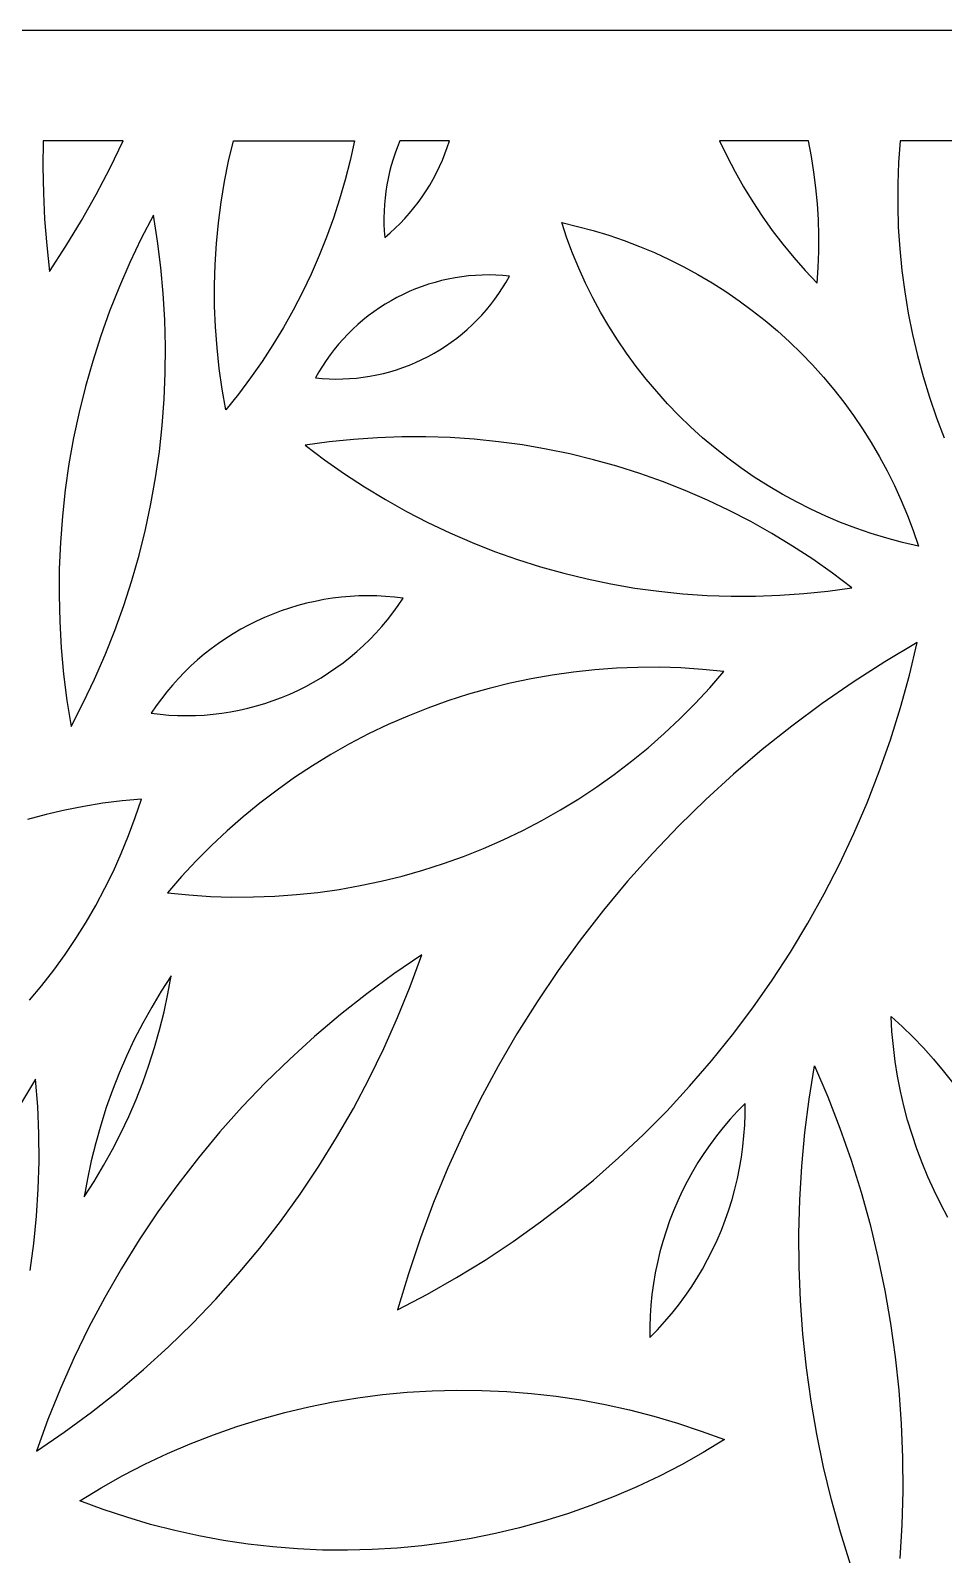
# Model space of a CAD drawing. Header units: millimetres. Extents: x 237 to 916, y 101 to 1525.
# Drawn here: x 563 to 728.6, y 1249 to 1525.4 of the extents above; entities that cross this region are included whole.
import ezdxf

# ---------------------------------------------------------------- set-up
doc = ezdxf.new("R2010")
doc.units = ezdxf.units.MM
doc.layers.add('Layer 01', color=12, linetype='Continuous', true_color=0xde0000)

msp = doc.modelspace()

# ---------------------------------------------------------------- linework, layer by layer
at = {"layer": 'Layer 01'}
for p, q in [((915.65, 1525.43), (237.46, 1525.43)), ((565.26, 1505.43), (565.22, 1500.68)), ((579.77, 1505.43), (565.26, 1505.43)), ((577.41, 1500.52), (579.77, 1505.43)), ((598.92, 1501.75), (599.79, 1505.43)), ((599.79, 1505.43), (621.73, 1505.43)), ((621.73, 1505.43), (620.95, 1501.87)), ((629.54, 1504.32), (629.13, 1503.2)), ((629.99, 1505.43), (629.54, 1504.32)), ((638.97, 1505.43), (629.99, 1505.43)), ((638.15, 1503.05), (638.58, 1504.23)), ((638.58, 1504.23), (638.97, 1505.43)), ((687.98, 1505.43), (689.33, 1502.59)), ((704.09, 1505.43), (687.98, 1505.43)), ((704.63, 1502.59), (704.09, 1505.43)), ((720.7, 1505.43), (720.42, 1501.51)), ((743, 1505.43), (720.7, 1505.43)), ((598.17, 1498.04), (598.92, 1501.75)), ((620.95, 1501.87), (620.06, 1498.34)), ((628.75, 1502.07), (628.41, 1500.92)), ((629.13, 1503.2), (628.75, 1502.07)), ((637.16, 1500.73), (637.68, 1501.88)), ((637.68, 1501.88), (638.15, 1503.05)), ((689.33, 1502.59), (690.78, 1499.79)), ((705.08, 1499.74), (704.63, 1502.59)), ((720.42, 1501.51), (720.28, 1497.59)), ((565.22, 1500.68), (565.31, 1495.93)), ((574.9, 1495.68), (577.41, 1500.52)), ((627.85, 1498.6), (627.63, 1497.42)), ((628.11, 1499.76), (627.85, 1498.6)), ((628.41, 1500.92), (628.11, 1499.76)), ((636.03, 1498.48), (636.61, 1499.6)), ((636.61, 1499.6), (637.16, 1500.73)), ((690.78, 1499.79), (692.33, 1497.05)), ((705.44, 1496.88), (705.08, 1499.74)), ((565.31, 1495.93), (565.54, 1491.18)), ((597.55, 1494.3), (598.17, 1498.04)), ((620.06, 1498.34), (619.05, 1494.85)), ((627.44, 1496.24), (627.29, 1495.05)), ((627.63, 1497.42), (627.44, 1496.24)), ((634.04, 1495.28), (634.74, 1496.32)), ((634.74, 1496.32), (635.4, 1497.39)), ((635.4, 1497.39), (636.03, 1498.48)), ((692.33, 1497.05), (693.97, 1494.36)), ((705.71, 1494), (705.44, 1496.88)), ((720.28, 1497.59), (720.27, 1493.66)), ((572.22, 1490.93), (574.9, 1495.68)), ((597.06, 1490.55), (597.55, 1494.3)), ((619.05, 1494.85), (617.92, 1491.38)), ((627.18, 1493.86), (627.12, 1492.67)), ((627.29, 1495.05), (627.18, 1493.86)), ((631.72, 1492.29), (632.53, 1493.26)), ((632.53, 1493.26), (633.3, 1494.25)), ((633.3, 1494.25), (634.04, 1495.28)), ((693.97, 1494.36), (695.7, 1491.73)), ((705.88, 1491.12), (705.71, 1494)), ((720.27, 1493.66), (720.39, 1489.73)), ((565.54, 1491.18), (565.91, 1486.44)), ((569.4, 1486.28), (572.22, 1490.93)), ((585.27, 1491.93), (583.07, 1487.68)), ((586.03, 1487.21), (585.27, 1491.93)), ((596.7, 1486.78), (597.06, 1490.55)), ((617.92, 1491.38), (616.68, 1487.96)), ((627.12, 1492.67), (627.08, 1491.47)), ((627.08, 1491.47), (627.09, 1490.28)), ((627.09, 1490.28), (627.14, 1489.08)), ((629.12, 1489.56), (630.02, 1490.44)), ((630.02, 1490.44), (630.89, 1491.35)), ((630.89, 1491.35), (631.72, 1492.29)), ((659.33, 1490.57), (662.2, 1489.9)), ((660.27, 1487.77), (659.33, 1490.57)), ((695.7, 1491.73), (697.52, 1489.17)), ((705.97, 1488.23), (705.88, 1491.12)), ((583.07, 1487.68), (581.01, 1483.36)), ((616.68, 1487.96), (615.33, 1484.58)), ((627.14, 1489.08), (627.23, 1487.89)), ((627.23, 1487.89), (628.19, 1488.71)), ((628.19, 1488.71), (629.12, 1489.56)), ((661.31, 1485.01), (660.27, 1487.77)), ((662.2, 1489.9), (665.05, 1489.14)), ((665.05, 1489.14), (667.87, 1488.28)), ((667.87, 1488.28), (670.67, 1487.32)), ((697.52, 1489.17), (699.43, 1486.66)), ((705.96, 1485.34), (705.97, 1488.23)), ((720.39, 1489.73), (720.64, 1485.81)), ((565.91, 1486.44), (566.42, 1481.71)), ((566.42, 1481.71), (569.4, 1486.28)), ((586.63, 1482.46), (586.03, 1487.21)), ((596.46, 1483), (596.7, 1486.78)), ((662.44, 1482.29), (661.31, 1485.01)), ((670.67, 1487.32), (673.42, 1486.27)), ((673.42, 1486.27), (676.15, 1485.13)), ((676.15, 1485.13), (678.83, 1483.9)), ((699.43, 1486.66), (701.43, 1484.23)), ((705.86, 1482.46), (705.96, 1485.34)), ((720.64, 1485.81), (721.03, 1481.9)), ((581.01, 1483.36), (579.1, 1478.97)), ((587.07, 1477.69), (586.63, 1482.46)), ((596.36, 1479.22), (596.46, 1483)), ((615.33, 1484.58), (613.87, 1481.24)), ((663.66, 1479.6), (662.44, 1482.29)), ((678.83, 1483.9), (681.46, 1482.57)), ((681.46, 1482.57), (684.05, 1481.16)), ((701.43, 1484.23), (703.51, 1481.86)), ((705.67, 1479.57), (705.86, 1482.46)), ((596.38, 1475.43), (596.36, 1479.22)), ((613.87, 1481.24), (612.3, 1477.96)), ((635.16, 1479.38), (633.99, 1478.98)), ((636.35, 1479.74), (635.16, 1479.38)), ((637.55, 1480.05), (636.35, 1479.74)), ((638.76, 1480.33), (637.55, 1480.05)), ((639.98, 1480.56), (638.76, 1480.33)), ((641.2, 1480.75), (639.98, 1480.56)), ((642.44, 1480.9), (641.2, 1480.75)), ((643.67, 1481), (642.44, 1480.9)), ((644.91, 1481.06), (643.67, 1481)), ((646.15, 1481.08), (644.91, 1481.06)), ((647.39, 1481.05), (646.15, 1481.08)), ((648.63, 1480.98), (647.39, 1481.05)), ((648.61, 1478.73), (649.25, 1479.79)), ((649.86, 1480.87), (648.63, 1480.98)), ((649.25, 1479.79), (649.86, 1480.87)), ((664.98, 1476.96), (663.66, 1479.6)), ((684.05, 1481.16), (686.6, 1479.66)), ((686.6, 1479.66), (689.09, 1478.07)), ((703.51, 1481.86), (705.67, 1479.57)), ((721.03, 1481.9), (721.54, 1478)), ((579.1, 1478.97), (577.33, 1474.52)), ((587.35, 1472.91), (587.07, 1477.69)), ((612.3, 1477.96), (610.62, 1474.72)), ((628.37, 1476.4), (627.3, 1475.76)), ((629.45, 1476.99), (628.37, 1476.4)), ((630.56, 1477.55), (629.45, 1476.99)), ((631.69, 1478.07), (630.56, 1477.55)), ((632.83, 1478.54), (631.69, 1478.07)), ((633.99, 1478.98), (632.83, 1478.54)), ((646.45, 1475.7), (647.2, 1476.69)), ((647.2, 1476.69), (647.92, 1477.7)), ((647.92, 1477.7), (648.61, 1478.73)), ((666.38, 1474.36), (664.98, 1476.96)), ((689.09, 1478.07), (691.52, 1476.41)), ((691.52, 1476.41), (693.9, 1474.66)), ((721.54, 1478), (722.19, 1474.13)), ((577.33, 1474.52), (575.72, 1470.02)), ((596.53, 1471.65), (596.38, 1475.43)), ((610.62, 1474.72), (608.84, 1471.55)), ((624.24, 1473.65), (623.27, 1472.87)), ((625.24, 1474.39), (624.24, 1473.65)), ((626.26, 1475.09), (625.24, 1474.39)), ((627.3, 1475.76), (626.26, 1475.09)), ((643.99, 1472.91), (644.84, 1473.81)), ((644.84, 1473.81), (645.66, 1474.74)), ((645.66, 1474.74), (646.45, 1475.7)), ((667.87, 1471.81), (666.38, 1474.36)), ((693.9, 1474.66), (696.21, 1472.83)), ((722.19, 1474.13), (722.96, 1470.28)), ((587.47, 1468.13), (587.35, 1472.91)), ((596.81, 1467.87), (596.53, 1471.65)), ((608.84, 1471.55), (606.96, 1468.43)), ((621.42, 1471.23), (620.54, 1470.35)), ((622.33, 1472.07), (621.42, 1471.23)), ((623.27, 1472.87), (622.33, 1472.07)), ((641.26, 1470.39), (642.2, 1471.2)), ((642.2, 1471.2), (643.11, 1472.04)), ((643.11, 1472.04), (643.99, 1472.91)), ((669.45, 1469.32), (667.87, 1471.81)), ((696.21, 1472.83), (698.46, 1470.92)), ((698.46, 1470.92), (700.65, 1468.94)), ((575.72, 1470.02), (574.26, 1465.46)), ((587.43, 1463.34), (587.47, 1468.13)), ((606.96, 1468.43), (604.97, 1465.38)), ((618.87, 1468.52), (618.08, 1467.56)), ((619.69, 1469.45), (618.87, 1468.52)), ((620.54, 1470.35), (619.69, 1469.45)), ((637.23, 1467.5), (638.28, 1468.17)), ((638.28, 1468.17), (639.3, 1468.88)), ((639.3, 1468.88), (640.29, 1469.62)), ((640.29, 1469.62), (641.26, 1470.39)), ((671.1, 1466.88), (669.45, 1469.32)), ((700.65, 1468.94), (702.77, 1466.88)), ((722.96, 1470.28), (723.86, 1466.45)), ((574.26, 1465.46), (572.95, 1460.86)), ((597.22, 1464.11), (596.81, 1467.87)), ((604.97, 1465.38), (602.89, 1462.39)), ((616.61, 1465.57), (615.93, 1464.53)), ((617.33, 1466.58), (616.61, 1465.57)), ((618.08, 1467.56), (617.33, 1466.58)), ((632.84, 1465.2), (633.97, 1465.72)), ((633.97, 1465.72), (635.08, 1466.28)), ((635.08, 1466.28), (636.17, 1466.87)), ((636.17, 1466.87), (637.23, 1467.5)), ((672.85, 1464.49), (671.1, 1466.88)), ((702.77, 1466.88), (704.81, 1464.76)), ((723.86, 1466.45), (724.89, 1462.66)), ((587.23, 1458.56), (587.43, 1463.34)), ((597.76, 1460.36), (597.22, 1464.11)), ((615.28, 1463.48), (614.67, 1462.4)), ((615.93, 1464.53), (615.28, 1463.48)), ((623.33, 1462.52), (624.55, 1462.71)), ((624.55, 1462.71), (625.77, 1462.94)), ((625.77, 1462.94), (626.98, 1463.21)), ((626.98, 1463.21), (628.18, 1463.53)), ((628.18, 1463.53), (629.37, 1463.89)), ((629.37, 1463.89), (630.54, 1464.28)), ((630.54, 1464.28), (631.7, 1464.72)), ((631.7, 1464.72), (632.84, 1465.2)), ((674.67, 1462.17), (672.85, 1464.49)), ((704.81, 1464.76), (706.79, 1462.56)), ((706.79, 1462.56), (708.69, 1460.3)), ((724.89, 1462.66), (726.04, 1458.91)), ((572.95, 1460.86), (571.79, 1456.21)), ((598.43, 1456.64), (597.76, 1460.36)), ((602.89, 1462.39), (600.7, 1459.48)), ((614.67, 1462.4), (615.9, 1462.28)), ((615.9, 1462.28), (617.14, 1462.22)), ((617.14, 1462.22), (618.38, 1462.19)), ((618.38, 1462.19), (619.62, 1462.21)), ((619.62, 1462.21), (620.86, 1462.27)), ((620.86, 1462.27), (622.1, 1462.37)), ((622.1, 1462.37), (623.33, 1462.52)), ((676.56, 1459.91), (674.67, 1462.17)), ((678.54, 1457.72), (676.56, 1459.91)), ((708.69, 1460.3), (710.51, 1457.98)), ((586.87, 1453.79), (587.23, 1458.56)), ((600.7, 1459.48), (598.43, 1456.64)), ((680.58, 1455.59), (678.54, 1457.72)), ((710.51, 1457.98), (712.25, 1455.6)), ((726.04, 1458.91), (727.32, 1455.19)), ((571.79, 1456.21), (570.8, 1451.53)), ((682.7, 1453.54), (680.58, 1455.59)), ((712.25, 1455.6), (713.91, 1453.16)), ((727.32, 1455.19), (728.73, 1451.52)), ((570.8, 1451.53), (569.96, 1446.82)), ((586.35, 1449.03), (586.87, 1453.79)), ((625.92, 1451.56), (621.54, 1451.26)), ((630.31, 1451.72), (625.92, 1451.56)), ((634.7, 1451.72), (630.31, 1451.72)), ((639.09, 1451.57), (634.7, 1451.72)), ((643.47, 1451.28), (639.09, 1451.57)), ((684.89, 1451.55), (682.7, 1453.54)), ((687.14, 1449.65), (684.89, 1451.55)), ((713.91, 1453.16), (715.48, 1450.66)), ((585.66, 1444.29), (586.35, 1449.03)), ((617.17, 1450.81), (612.82, 1450.21)), ((612.82, 1450.21), (616.32, 1447.56)), ((621.54, 1451.26), (617.17, 1450.81)), ((647.84, 1450.83), (643.47, 1451.28)), ((652.19, 1450.24), (647.84, 1450.83)), ((656.52, 1449.49), (652.19, 1450.24)), ((660.82, 1448.6), (656.52, 1449.49)), ((689.46, 1447.82), (687.14, 1449.65)), ((715.48, 1450.66), (716.97, 1448.11)), ((569.96, 1446.82), (569.28, 1442.08)), ((616.32, 1447.56), (619.91, 1445.03)), ((665.09, 1447.57), (660.82, 1448.6)), ((669.32, 1446.39), (665.09, 1447.57)), ((673.5, 1445.06), (669.32, 1446.39)), ((691.83, 1446.07), (689.46, 1447.82)), ((694.27, 1444.4), (691.83, 1446.07)), ((716.97, 1448.11), (718.37, 1445.52)), ((584.83, 1439.58), (585.66, 1444.29)), ((619.91, 1445.03), (623.59, 1442.62)), ((677.64, 1443.59), (673.5, 1445.06)), ((681.73, 1441.98), (677.64, 1443.59)), ((696.76, 1442.81), (694.27, 1444.4)), ((718.37, 1445.52), (719.69, 1442.87)), ((569.28, 1442.08), (568.76, 1437.32)), ((623.59, 1442.62), (627.34, 1440.34)), ((685.76, 1440.24), (681.73, 1441.98)), ((699.3, 1441.31), (696.76, 1442.81)), ((701.89, 1439.9), (699.3, 1441.31)), ((719.69, 1442.87), (720.91, 1440.19)), ((583.83, 1434.9), (584.83, 1439.58)), ((627.34, 1440.34), (631.17, 1438.19)), ((631.17, 1438.19), (635.07, 1436.17)), ((689.72, 1438.35), (685.76, 1440.24)), ((693.62, 1436.34), (689.72, 1438.35)), ((704.53, 1438.58), (701.89, 1439.9)), ((707.21, 1437.34), (704.53, 1438.58)), ((720.91, 1440.19), (722.04, 1437.46)), ((568.76, 1437.32), (568.4, 1432.55)), ((635.07, 1436.17), (639.04, 1434.29)), ((697.45, 1434.19), (693.62, 1436.34)), ((709.93, 1436.2), (707.21, 1437.34)), ((712.69, 1435.15), (709.93, 1436.2)), ((715.48, 1434.2), (712.69, 1435.15)), ((722.04, 1437.46), (723.08, 1434.7)), ((568.4, 1432.55), (568.19, 1427.77)), ((582.68, 1430.25), (583.83, 1434.9)), ((639.04, 1434.29), (643.07, 1432.54)), ((643.07, 1432.54), (647.15, 1430.94)), ((701.21, 1431.91), (697.45, 1434.19)), ((718.3, 1433.34), (715.48, 1434.2)), ((721.15, 1432.57), (718.3, 1433.34)), ((724.03, 1431.9), (721.15, 1432.57)), ((723.08, 1434.7), (724.03, 1431.9)), ((581.37, 1425.65), (582.68, 1430.25)), ((647.15, 1430.94), (651.29, 1429.47)), ((651.29, 1429.47), (655.48, 1428.14)), ((704.88, 1429.5), (701.21, 1431.91)), ((708.47, 1426.97), (704.88, 1429.5)), ((568.19, 1427.77), (568.15, 1422.98)), ((655.48, 1428.14), (659.71, 1426.96)), ((659.71, 1426.96), (663.97, 1425.93)), ((711.97, 1424.32), (708.47, 1426.97)), ((579.91, 1421.09), (581.37, 1425.65)), ((663.97, 1425.93), (668.27, 1425.04)), ((668.27, 1425.04), (672.6, 1424.29)), ((672.6, 1424.29), (676.95, 1423.7)), ((707.62, 1423.72), (711.97, 1424.32)), ((568.15, 1422.98), (568.27, 1418.2)), ((578.29, 1416.58), (579.91, 1421.09)), ((611.48, 1421.11), (609.94, 1420.65)), ((613.03, 1421.52), (611.48, 1421.11)), ((614.6, 1421.87), (613.03, 1421.52)), ((616.17, 1422.18), (614.6, 1421.87)), ((617.76, 1422.42), (616.17, 1422.18)), ((619.36, 1422.62), (617.76, 1422.42)), ((620.96, 1422.76), (619.36, 1422.62)), ((622.56, 1422.84), (620.96, 1422.76)), ((624.16, 1422.87), (622.56, 1422.84)), ((625.77, 1422.84), (624.16, 1422.87)), ((627.37, 1422.76), (625.77, 1422.84)), ((628.98, 1422.63), (627.37, 1422.76)), ((628.72, 1419.81), (629.67, 1421.11)), ((630.57, 1422.44), (628.98, 1422.63)), ((629.67, 1421.11), (630.57, 1422.44)), ((676.95, 1423.7), (681.32, 1423.25)), ((681.32, 1423.25), (685.7, 1422.96)), ((685.7, 1422.96), (690.09, 1422.81)), ((690.09, 1422.81), (694.48, 1422.81)), ((694.48, 1422.81), (698.87, 1422.97)), ((698.87, 1422.97), (703.25, 1423.27)), ((703.25, 1423.27), (707.62, 1423.72)), ((605.43, 1418.95), (603.97, 1418.28)), ((606.91, 1419.57), (605.43, 1418.95)), ((608.42, 1420.13), (606.91, 1419.57)), ((609.94, 1420.65), (608.42, 1420.13)), ((626.7, 1417.31), (627.73, 1418.54)), ((627.73, 1418.54), (628.72, 1419.81)), ((568.27, 1418.2), (568.55, 1413.42)), ((576.53, 1412.14), (578.29, 1416.58)), ((599.74, 1415.99), (598.38, 1415.13)), ((601.12, 1416.8), (599.74, 1415.99)), ((602.53, 1417.57), (601.12, 1416.8)), ((603.97, 1418.28), (602.53, 1417.57)), ((624.51, 1414.96), (625.63, 1416.12)), ((625.63, 1416.12), (626.7, 1417.31)), ((568.55, 1413.42), (568.99, 1408.65)), ((595.76, 1413.27), (594.5, 1412.28)), ((597.05, 1414.22), (595.76, 1413.27)), ((598.38, 1415.13), (597.05, 1414.22)), ((622.17, 1412.77), (623.36, 1413.84)), ((623.36, 1413.84), (624.51, 1414.96)), ((723.81, 1414.4), (717.93, 1410.9)), ((722.39, 1408.47), (723.81, 1414.4)), ((574.61, 1407.75), (576.53, 1412.14)), ((592.08, 1410.16), (590.93, 1409.04)), ((593.27, 1411.24), (592.08, 1410.16)), ((594.5, 1412.28), (593.27, 1411.24)), ((618.39, 1409.78), (619.68, 1410.73)), ((619.68, 1410.73), (620.94, 1411.73)), ((620.94, 1411.73), (622.17, 1412.77)), ((717.93, 1410.9), (712.18, 1407.2)), ((568.99, 1408.65), (569.59, 1403.9)), ((572.56, 1403.43), (574.61, 1407.75)), ((589.81, 1407.89), (588.74, 1406.69)), ((590.93, 1409.04), (589.81, 1407.89)), ((614.32, 1407.2), (615.71, 1408.02)), ((615.71, 1408.02), (617.06, 1408.88)), ((617.06, 1408.88), (618.39, 1409.78)), ((653.77, 1407.83), (649.96, 1407.02)), ((657.62, 1408.5), (653.77, 1407.83)), ((661.48, 1409.05), (657.62, 1408.5)), ((665.36, 1409.46), (661.48, 1409.05)), ((669.25, 1409.74), (665.36, 1409.46)), ((673.15, 1409.88), (669.25, 1409.74)), ((677.05, 1409.9), (673.15, 1409.88)), ((680.95, 1409.78), (677.05, 1409.9)), ((684.84, 1409.52), (680.95, 1409.78)), ((688.73, 1409.14), (684.84, 1409.52)), ((686.17, 1406.19), (688.73, 1409.14)), ((720.77, 1402.59), (722.39, 1408.47)), ((587.71, 1405.46), (586.72, 1404.2)), ((588.74, 1406.69), (587.71, 1405.46)), ((608.53, 1404.44), (610.01, 1405.05)), ((610.01, 1405.05), (611.47, 1405.72)), ((611.47, 1405.72), (612.91, 1406.44)), ((612.91, 1406.44), (614.32, 1407.2)), ((642.42, 1405.02), (638.7, 1403.83)), ((646.17, 1406.08), (642.42, 1405.02)), ((649.96, 1407.02), (646.17, 1406.08)), ((683.52, 1403.33), (686.17, 1406.19)), ((712.18, 1407.2), (706.55, 1403.31)), ((569.59, 1403.9), (570.35, 1399.18)), ((570.35, 1399.18), (572.56, 1403.43)), ((585.77, 1402.9), (584.87, 1401.57)), ((586.72, 1404.2), (585.77, 1402.9)), ((597.68, 1401.58), (599.27, 1401.83)), ((599.27, 1401.83), (600.85, 1402.13)), ((600.85, 1402.13), (602.41, 1402.49)), ((602.41, 1402.49), (603.96, 1402.9)), ((603.96, 1402.9), (605.5, 1403.36)), ((605.5, 1403.36), (607.02, 1403.87)), ((607.02, 1403.87), (608.53, 1404.44)), ((635.03, 1402.51), (631.4, 1401.07)), ((638.7, 1403.83), (635.03, 1402.51)), ((680.77, 1400.57), (683.52, 1403.33)), ((706.55, 1403.31), (701.06, 1399.23)), ((718.94, 1396.77), (720.77, 1402.59)), ((584.87, 1401.57), (586.47, 1401.38)), ((586.47, 1401.38), (588.07, 1401.24)), ((588.07, 1401.24), (589.67, 1401.16)), ((589.67, 1401.16), (591.28, 1401.14)), ((591.28, 1401.14), (592.88, 1401.17)), ((592.88, 1401.17), (594.49, 1401.25)), ((594.49, 1401.25), (596.09, 1401.39)), ((596.09, 1401.39), (597.68, 1401.58)), ((627.83, 1399.5), (624.31, 1397.81)), ((631.4, 1401.07), (627.83, 1399.5)), ((677.92, 1397.89), (680.77, 1400.57)), ((701.06, 1399.23), (695.71, 1394.97)), ((624.31, 1397.81), (620.85, 1396.01)), ((674.99, 1395.32), (677.92, 1397.89)), ((716.93, 1391.02), (718.94, 1396.77)), ((617.46, 1394.09), (614.13, 1392.05)), ((620.85, 1396.01), (617.46, 1394.09)), ((671.97, 1392.85), (674.99, 1395.32)), ((695.71, 1394.97), (690.5, 1390.53)), ((614.13, 1392.05), (610.88, 1389.9)), ((668.87, 1390.48), (671.97, 1392.85)), ((714.71, 1385.34), (716.93, 1391.02)), ((610.88, 1389.9), (607.7, 1387.64)), ((662.43, 1386.07), (665.69, 1388.22)), ((665.69, 1388.22), (668.87, 1390.48)), ((690.5, 1390.53), (685.45, 1385.91)), ((576.12, 1385.23), (572.66, 1384.67)), ((579.6, 1385.68), (576.12, 1385.23)), ((583.09, 1386.01), (579.6, 1385.68)), ((581.98, 1382.68), (583.09, 1386.01)), ((604.59, 1385.27), (601.57, 1382.8)), ((607.7, 1387.64), (604.59, 1385.27)), ((659.1, 1384.04), (662.43, 1386.07)), ((685.45, 1385.91), (680.56, 1381.13)), ((712.31, 1379.73), (714.71, 1385.34)), ((565.81, 1383.19), (562.43, 1382.28)), ((569.23, 1383.99), (565.81, 1383.19)), ((572.66, 1384.67), (569.23, 1383.99)), ((580.77, 1379.39), (581.98, 1382.68)), ((601.57, 1382.8), (598.64, 1380.23)), ((655.71, 1382.12), (659.1, 1384.04)), ((598.64, 1380.23), (595.8, 1377.56)), ((648.73, 1378.62), (652.25, 1380.31)), ((652.25, 1380.31), (655.71, 1382.12)), ((680.56, 1381.13), (675.84, 1376.18)), ((709.71, 1374.21), (712.31, 1379.73)), ((579.45, 1376.15), (580.77, 1379.39)), ((595.8, 1377.56), (593.05, 1374.79)), ((641.53, 1375.61), (645.16, 1377.06)), ((645.16, 1377.06), (648.73, 1378.62)), ((578.01, 1372.95), (579.45, 1376.15)), ((593.05, 1374.79), (590.39, 1371.93)), ((634.15, 1373.1), (637.86, 1374.3)), ((637.86, 1374.3), (641.53, 1375.61)), ((675.84, 1376.18), (671.28, 1371.08)), ((706.93, 1368.79), (709.71, 1374.21)), ((576.47, 1369.81), (578.01, 1372.95)), ((590.39, 1371.93), (587.84, 1368.98)), ((626.61, 1371.1), (630.39, 1372.04)), ((630.39, 1372.04), (634.15, 1373.1)), ((574.82, 1366.71), (576.47, 1369.81)), ((587.84, 1368.98), (591.72, 1368.6)), ((591.72, 1368.6), (595.61, 1368.35)), ((607.31, 1368.39), (611.2, 1368.67)), ((611.2, 1368.67), (615.08, 1369.08)), ((615.08, 1369.08), (618.95, 1369.62)), ((618.95, 1369.62), (622.79, 1370.3)), ((622.79, 1370.3), (626.61, 1371.1)), ((671.28, 1371.08), (666.9, 1365.83)), ((703.96, 1363.46), (706.93, 1368.79)), ((573.07, 1363.68), (574.82, 1366.71)), ((595.61, 1368.35), (599.51, 1368.23)), ((599.51, 1368.23), (603.41, 1368.24)), ((603.41, 1368.24), (607.31, 1368.39)), ((666.9, 1365.83), (662.69, 1360.43)), ((571.21, 1360.71), (573.07, 1363.68)), ((700.82, 1358.23), (703.96, 1363.46)), ((569.26, 1357.8), (571.21, 1360.71)), ((662.69, 1360.43), (658.68, 1354.9)), ((567.2, 1354.96), (569.26, 1357.8)), ((633.93, 1357.76), (628.89, 1354.31)), ((631.85, 1352.02), (633.93, 1357.76)), ((697.49, 1353.12), (700.82, 1358.23)), ((565.06, 1352.19), (567.2, 1354.96)), ((658.68, 1354.9), (654.85, 1349.23)), ((562.81, 1349.5), (565.06, 1352.19)), ((588.48, 1353.95), (586.67, 1351.14)), ((587.89, 1350.66), (588.48, 1353.95)), ((628.89, 1354.31), (623.97, 1350.69)), ((629.56, 1346.36), (631.85, 1352.02)), ((694, 1348.12), (697.49, 1353.12)), ((586.67, 1351.14), (584.96, 1348.27)), ((587.2, 1347.39), (587.89, 1350.66)), ((623.97, 1350.69), (619.18, 1346.91)), ((654.85, 1349.23), (651.21, 1343.43)), ((584.96, 1348.27), (583.34, 1345.35)), ((586.39, 1344.15), (587.2, 1347.39)), ((619.18, 1346.91), (614.52, 1342.95)), ((690.34, 1343.25), (694, 1348.12)), ((719.09, 1346.58), (721.11, 1344.74)), ((719.24, 1343.85), (719.09, 1346.58)), ((583.34, 1345.35), (581.81, 1342.38)), ((585.48, 1340.93), (586.39, 1344.15)), ((627.08, 1340.77), (629.56, 1346.36)), ((719.49, 1341.13), (719.24, 1343.85)), ((721.11, 1344.74), (723.06, 1342.83)), ((581.81, 1342.38), (580.39, 1339.35)), ((584.47, 1337.75), (585.48, 1340.93)), ((614.52, 1342.95), (610, 1338.84)), ((651.21, 1343.43), (647.78, 1337.52)), ((686.51, 1338.5), (690.34, 1343.25)), ((719.83, 1338.42), (719.49, 1341.13)), ((723.06, 1342.83), (724.95, 1340.86)), ((580.39, 1339.35), (579.07, 1336.28)), ((610, 1338.84), (605.63, 1334.58)), ((624.41, 1335.28), (627.08, 1340.77)), ((682.52, 1333.89), (686.51, 1338.5)), ((720.25, 1335.72), (719.83, 1338.42)), ((724.95, 1340.86), (726.78, 1338.83)), ((726.78, 1338.83), (728.53, 1336.73)), ((579.07, 1336.28), (577.84, 1333.17)), ((583.35, 1334.6), (584.47, 1337.75)), ((647.78, 1337.52), (644.54, 1331.49)), ((704.23, 1331.55), (705.2, 1337.58)), ((705.2, 1337.58), (707.59, 1331.97)), ((720.77, 1333.04), (720.25, 1335.72)), ((728.53, 1336.73), (730.21, 1334.58)), ((563.91, 1335.18), (561.32, 1330.94)), ((564.29, 1330.22), (563.91, 1335.18)), ((577.84, 1333.17), (576.72, 1330.02)), ((582.13, 1331.49), (583.35, 1334.6)), ((605.63, 1334.58), (601.4, 1330.16)), ((621.55, 1329.88), (624.41, 1335.28)), ((678.38, 1329.41), (682.52, 1333.89)), ((721.38, 1330.38), (720.77, 1333.04)), ((564.49, 1325.25), (564.29, 1330.22)), ((576.72, 1330.02), (575.71, 1326.84)), ((580.8, 1328.42), (582.13, 1331.49)), ((601.4, 1330.16), (597.33, 1325.61)), ((618.51, 1324.58), (621.55, 1329.88)), ((644.54, 1331.49), (641.51, 1325.35)), ((692.59, 1330.8), (691.22, 1329.39)), ((692.59, 1328.83), (692.59, 1330.8)), ((703.46, 1325.5), (704.23, 1331.55)), ((707.59, 1331.97), (709.8, 1326.27)), ((722.08, 1327.74), (721.38, 1330.38)), ((579.38, 1325.4), (580.8, 1328.42)), ((674.08, 1325.08), (678.38, 1329.41)), ((689.89, 1327.94), (688.62, 1326.44)), ((691.22, 1329.39), (689.89, 1327.94)), ((692.52, 1326.87), (692.59, 1328.83)), ((722.87, 1325.12), (722.08, 1327.74)), ((564.52, 1320.28), (564.49, 1325.25)), ((575.71, 1326.84), (574.8, 1323.62)), ((577.86, 1322.42), (579.38, 1325.4)), ((597.33, 1325.61), (593.42, 1320.91)), ((615.29, 1319.39), (618.51, 1324.58)), ((641.51, 1325.35), (638.69, 1319.12)), ((669.65, 1320.9), (674.08, 1325.08)), ((687.4, 1324.91), (686.23, 1323.33)), ((688.62, 1326.44), (687.4, 1324.91)), ((692.2, 1322.96), (692.39, 1324.91)), ((692.39, 1324.91), (692.52, 1326.87)), ((702.9, 1319.42), (703.46, 1325.5)), ((709.8, 1326.27), (711.81, 1320.51)), ((723.74, 1322.54), (722.87, 1325.12)), ((574.8, 1323.62), (574, 1320.38)), ((576.24, 1319.5), (577.86, 1322.42)), ((685.11, 1321.71), (684.05, 1320.06)), ((686.23, 1323.33), (685.11, 1321.71)), ((691.93, 1321.01), (692.2, 1322.96)), ((724.7, 1319.98), (723.74, 1322.54)), ((564.37, 1315.31), (564.52, 1320.28)), ((574, 1320.38), (573.3, 1317.11)), ((574.52, 1316.63), (576.24, 1319.5)), ((593.42, 1320.91), (589.68, 1316.09)), ((611.88, 1314.32), (615.29, 1319.39)), ((638.69, 1319.12), (636.08, 1312.8)), ((665.07, 1316.87), (669.65, 1320.9)), ((684.05, 1320.06), (683.04, 1318.37)), ((691.21, 1317.15), (691.6, 1319.07)), ((691.6, 1319.07), (691.93, 1321.01)), ((702.53, 1313.32), (702.9, 1319.42)), ((711.81, 1320.51), (713.64, 1314.68)), ((725.75, 1317.46), (724.7, 1319.98)), ((573.3, 1317.11), (572.71, 1313.82)), ((572.71, 1313.82), (574.52, 1316.63)), ((589.68, 1316.09), (586.1, 1311.13)), ((660.35, 1313), (665.07, 1316.87)), ((682.1, 1316.65), (681.21, 1314.9)), ((683.04, 1318.37), (682.1, 1316.65)), ((690.75, 1315.24), (691.21, 1317.15)), ((726.88, 1314.97), (725.75, 1317.46)), ((564.06, 1310.34), (564.37, 1315.31)), ((608.31, 1309.37), (611.88, 1314.32)), ((681.21, 1314.9), (680.38, 1313.12)), ((689.65, 1311.47), (690.23, 1313.34)), ((690.23, 1313.34), (690.75, 1315.24)), ((702.36, 1307.22), (702.53, 1313.32)), ((713.64, 1314.68), (715.27, 1308.8)), ((728.1, 1312.53), (726.88, 1314.97)), ((586.1, 1311.13), (582.7, 1306.06)), ((636.08, 1312.8), (633.69, 1306.39)), ((655.51, 1309.29), (660.35, 1313)), ((679.61, 1311.32), (678.9, 1309.48)), ((680.38, 1313.12), (679.61, 1311.32)), ((689, 1309.61), (689.65, 1311.47)), ((729.39, 1310.12), (728.1, 1312.53)), ((563.57, 1305.39), (564.06, 1310.34)), ((604.56, 1304.54), (608.31, 1309.37)), ((650.55, 1305.75), (655.51, 1309.29)), ((678.9, 1309.48), (678.25, 1307.63)), ((687.52, 1305.98), (688.29, 1307.78)), ((688.29, 1307.78), (689, 1309.61)), ((715.27, 1308.8), (716.7, 1302.86)), ((562.91, 1300.46), (563.57, 1305.39)), ((582.7, 1306.06), (579.48, 1300.87)), ((633.69, 1306.39), (631.52, 1299.9)), ((645.46, 1302.38), (650.55, 1305.75)), ((677.66, 1305.75), (677.14, 1303.86)), ((678.25, 1307.63), (677.66, 1305.75)), ((686.69, 1304.2), (687.52, 1305.98)), ((702.4, 1301.11), (702.36, 1307.22)), ((600.66, 1299.85), (604.56, 1304.54)), ((640.27, 1299.19), (645.46, 1302.38)), ((677.14, 1303.86), (676.69, 1301.95)), ((684.85, 1300.73), (685.8, 1302.45)), ((685.8, 1302.45), (686.69, 1304.2)), ((716.7, 1302.86), (717.94, 1296.88)), ((579.48, 1300.87), (576.43, 1295.57)), ((596.59, 1295.29), (600.66, 1299.85)), ((631.52, 1299.9), (629.56, 1293.35)), ((676.29, 1300.03), (675.96, 1298.09)), ((676.69, 1301.95), (676.29, 1300.03)), ((683.85, 1299.04), (684.85, 1300.73)), ((702.64, 1295.01), (702.4, 1301.11)), ((634.96, 1296.18), (640.27, 1299.19)), ((675.96, 1298.09), (675.7, 1296.14)), ((681.67, 1295.77), (682.79, 1297.39)), ((682.79, 1297.39), (683.85, 1299.04)), ((717.94, 1296.88), (718.98, 1290.87)), ((576.43, 1295.57), (573.58, 1290.18)), ((592.36, 1290.88), (596.59, 1295.29)), ((629.56, 1293.35), (634.96, 1296.18)), ((675.5, 1294.19), (675.37, 1292.23)), ((675.7, 1296.14), (675.5, 1294.19)), ((679.28, 1292.66), (680.5, 1294.19)), ((680.5, 1294.19), (681.67, 1295.77)), ((703.08, 1288.92), (702.64, 1295.01)), ((675.37, 1292.23), (675.31, 1290.27)), ((676.68, 1289.71), (678, 1291.16)), ((678, 1291.16), (679.28, 1292.66)), ((573.58, 1290.18), (570.91, 1284.68)), ((587.99, 1286.61), (592.36, 1290.88)), ((675.31, 1290.27), (675.31, 1288.3)), ((675.31, 1288.3), (676.68, 1289.71)), ((703.72, 1282.85), (703.08, 1288.92)), ((718.98, 1290.87), (719.82, 1284.82)), ((583.47, 1282.5), (587.99, 1286.61)), ((570.91, 1284.68), (568.43, 1279.1)), ((719.82, 1284.82), (720.46, 1278.75)), ((578.81, 1278.55), (583.47, 1282.5)), ((704.56, 1276.8), (703.72, 1282.85)), ((568.43, 1279.1), (566.14, 1273.43)), ((574.02, 1274.76), (578.81, 1278.55)), ((617.9, 1276.65), (622.35, 1277.38)), ((622.35, 1277.38), (626.83, 1277.96)), ((626.83, 1277.96), (631.32, 1278.39)), ((631.32, 1278.39), (635.82, 1278.66)), ((635.82, 1278.66), (640.33, 1278.77)), ((640.33, 1278.77), (644.85, 1278.73)), ((644.85, 1278.73), (649.36, 1278.53)), ((649.36, 1278.53), (653.85, 1278.17)), ((653.85, 1278.17), (658.34, 1277.66)), ((658.34, 1277.66), (662.8, 1276.99)), ((720.46, 1278.75), (720.9, 1272.66)), ((569.1, 1271.14), (574.02, 1274.76)), ((604.73, 1273.52), (609.08, 1274.71)), ((609.08, 1274.71), (613.47, 1275.76)), ((613.47, 1275.76), (617.9, 1276.65)), ((662.8, 1276.99), (667.24, 1276.17)), ((667.24, 1276.17), (671.65, 1275.2)), ((671.65, 1275.2), (676.02, 1274.07)), ((705.6, 1270.78), (704.56, 1276.8)), ((566.14, 1273.43), (564.06, 1267.69)), ((596.16, 1270.68), (600.42, 1272.17)), ((600.42, 1272.17), (604.73, 1273.52)), ((676.02, 1274.07), (680.34, 1272.79)), ((680.34, 1272.79), (684.63, 1271.36)), ((720.9, 1272.66), (721.14, 1266.56)), ((564.06, 1267.69), (569.1, 1271.14)), ((587.81, 1267.26), (591.96, 1269.04)), ((591.96, 1269.04), (596.16, 1270.68)), ((684.63, 1271.36), (688.85, 1269.79)), ((688.85, 1269.79), (685, 1267.45)), ((706.84, 1264.81), (705.6, 1270.78)), ((583.73, 1265.33), (587.81, 1267.26)), ((685, 1267.45), (681.06, 1265.24)), ((721.14, 1266.56), (721.18, 1260.45)), ((579.72, 1263.26), (583.73, 1265.33)), ((681.06, 1265.24), (677.05, 1263.17)), ((708.28, 1258.87), (706.84, 1264.81)), ((571.93, 1258.71), (575.79, 1261.05)), ((575.79, 1261.05), (579.72, 1263.26)), ((672.97, 1261.25), (668.82, 1259.46)), ((677.05, 1263.17), (672.97, 1261.25)), ((576.16, 1257.14), (571.93, 1258.71)), ((668.82, 1259.46), (664.62, 1257.82)), ((709.91, 1252.99), (708.28, 1258.87)), ((721.18, 1260.45), (721.02, 1254.35)), ((580.44, 1255.71), (576.16, 1257.14)), ((584.77, 1254.43), (580.44, 1255.71)), ((660.36, 1256.33), (656.05, 1254.98)), ((664.62, 1257.82), (660.36, 1256.33)), ((589.14, 1253.31), (584.77, 1254.43)), ((593.54, 1252.33), (589.14, 1253.31)), ((647.31, 1252.75), (642.88, 1251.86)), ((651.7, 1253.79), (647.31, 1252.75)), ((656.05, 1254.98), (651.7, 1253.79)), ((711.73, 1247.16), (709.91, 1252.99)), ((721.02, 1254.35), (720.65, 1248.25)), ((597.98, 1251.51), (593.54, 1252.33)), ((602.44, 1250.84), (597.98, 1251.51)), ((606.93, 1250.33), (602.44, 1250.84)), ((611.43, 1249.97), (606.93, 1250.33)), ((615.93, 1249.77), (611.43, 1249.97)), ((620.45, 1249.73), (615.93, 1249.77)), ((624.96, 1249.84), (620.45, 1249.73)), ((629.46, 1250.11), (624.96, 1249.84)), ((633.96, 1250.54), (629.46, 1250.11)), ((638.43, 1251.12), (633.96, 1250.54)), ((642.88, 1251.86), (638.43, 1251.12))]:
    msp.add_line(p, q, dxfattribs=at)

doc.saveas('drawing.dxf')
